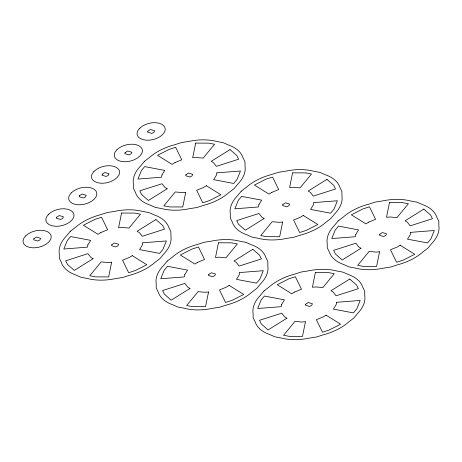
<?xml version="1.0" encoding="UTF-8"?>
<svg xmlns="http://www.w3.org/2000/svg" width="462" height="462" viewBox="0 0 462 462"><rect width="100%" height="100%" fill="white"/><g stroke="black" fill="none" stroke-linecap="round" stroke-linejoin="round"><path stroke-width="0.69" d="M87.867 244.883L87.41 247.158L63.831 249.012L67.244 240.61L70.582 236.556L90.639 240.35L87.867 244.883M111.619 262.231L108.657 276.917L95.605 276.877L89.744 275.768L101.166 261.896L107.975 262.52L111.619 262.231M121.546 213.04L118.584 227.726L122.228 227.437L129.037 228.061L140.46 214.189L134.598 213.08L121.546 213.04M142.798 242.798L142.336 245.074L139.564 249.607L159.621 253.401L162.959 249.347L166.372 240.945L142.798 242.798M161.971 174.942L161.515 177.212L137.936 179.071L141.355 170.663L144.693 166.609L164.743 170.409L161.971 174.942M185.73 192.29L182.761 206.976L169.716 206.93L163.854 205.821L175.277 191.955L182.08 192.573L185.73 192.29M195.657 143.093L192.689 157.785L196.338 157.496L203.141 158.12L214.564 144.248L208.703 143.139L195.657 143.093M184.777 274.636L184.321 276.911L160.741 278.765L164.16 270.357L167.498 266.303L187.549 270.103L184.777 274.636M216.903 172.857L216.447 175.127L213.675 179.666L233.726 183.46L237.064 179.406L240.483 171.004L216.903 172.857M208.535 291.984L205.567 306.67L192.521 306.629L186.66 305.515L198.083 291.649L204.885 292.273L208.535 291.984M218.457 242.787L215.494 257.478L219.144 257.19L225.947 257.813L237.37 243.942L231.508 242.833L218.457 242.787M239.709 272.551L239.252 274.821L236.48 279.36L256.531 283.154L259.869 279.1L263.288 270.697L239.709 272.551M258.887 204.695L258.425 206.964L234.852 208.818L238.265 200.416L241.603 196.362L261.659 200.156L258.887 204.695M282.64 222.037L279.677 236.729L266.626 236.683L260.764 235.574L272.187 221.702L278.996 222.326L282.64 222.037M292.567 172.846L289.605 187.532L293.249 187.249L300.057 187.867L311.475 174.001L305.619 172.892L292.567 172.846M281.687 304.389L281.231 306.658L257.652 308.512L261.07 300.109L264.408 296.055L284.465 299.85L281.687 304.389M313.813 202.61L313.357 204.88L310.585 209.419L330.642 213.213L333.98 209.159L337.393 200.756L313.813 202.61M305.446 321.737L302.483 336.423L289.431 336.376L283.57 335.268L294.993 321.402L301.796 322.02L305.446 321.737M315.373 272.54L312.41 287.225L316.054 286.942L322.857 287.56L334.28 273.695L328.424 272.586L315.373 272.54M336.619 302.304L336.163 304.573L333.391 309.113L353.442 312.907L356.785 308.853L360.198 300.45L336.619 302.304M355.798 234.448L355.336 236.717L331.762 238.571L335.175 230.168L338.513 226.114L358.57 229.909L355.798 234.448M379.55 251.79L376.588 266.482L363.536 266.435L357.675 265.327L369.098 251.455L375.906 252.079L379.55 251.79M389.478 202.599L386.515 217.284L390.159 216.996L396.968 217.619L408.391 203.748L402.529 202.639L389.478 202.599M410.73 232.357L410.268 234.632L407.496 239.166L427.552 242.96L430.89 238.912L434.303 230.503L410.73 232.357M33.876 238.744L33.639 239.761L37.769 241.031L39.923 239.911L40.616 238.34L36.492 237.075L33.876 238.744M56.676 217.221L56.445 218.243L60.568 219.508L62.728 218.387L63.421 216.817L59.292 215.552L56.676 217.221M79.481 195.703L79.245 196.72L83.374 197.99L85.528 196.87L86.221 195.299L82.097 194.028L79.481 195.703M102.281 174.18L102.044 175.202L106.173 176.467L108.333 175.346L109.026 173.776L104.897 172.511L102.281 174.18M125.081 152.662L124.85 153.679L128.973 154.943L131.133 153.823L131.826 152.258L127.697 150.987L125.081 152.662M147.886 131.139L147.649 132.155L151.779 133.426L153.933 132.305L154.626 130.734L150.502 129.47L147.886 131.139M111.85 244.669L111.613 245.692L115.743 246.956L117.897 245.836L118.59 244.265L114.466 243L111.85 244.669M185.955 174.728L185.718 175.745L189.847 177.015L192.007 175.895L192.7 174.324L188.571 173.059L185.955 174.728M208.76 274.422L208.524 275.439L212.653 276.709L214.813 275.589L215.506 274.018L211.377 272.753L208.76 274.422M282.865 204.481L282.634 205.498L286.758 206.768L288.917 205.648L289.61 204.077L285.481 202.806L282.865 204.481M305.671 304.175L305.44 305.191L309.563 306.462L311.723 305.342L312.416 303.771L308.287 302.5L305.671 304.175M379.781 234.234L379.545 235.25L383.674 236.515L385.828 235.395L386.521 233.824L382.392 232.559L379.781 234.234M25.56 236.001L23.88 238.23A14.334 8.345 -13.4 0 0 24.399 244.646L26.392 246.206L29.112 247.274L32.38 247.782A14.334 8.345 -13.4 0 0 43.139 245.807L46.229 244.127L48.701 242.105L50.381 239.87A14.334 8.345 -13.4 0 0 49.856 233.454L47.869 231.901L45.149 230.827L41.88 230.319A14.334 8.345 -13.4 0 0 31.116 232.299L28.026 233.974L25.56 236.001M48.36 214.478L46.679 216.713A14.334 8.345 -13.4 0 0 47.205 223.123L49.191 224.682L51.911 225.751L55.18 226.264A14.334 8.345 -13.4 0 0 65.945 224.284L69.034 222.603L71.5 220.582L73.181 218.347A14.334 8.345 -13.4 0 0 72.661 211.937L70.669 210.377L67.949 209.309L64.68 208.801A14.334 8.345 -13.4 0 0 53.921 210.776L50.832 212.456L48.36 214.478M71.165 192.96L69.485 195.189A14.334 8.345 -13.4 0 0 70.005 201.605L71.991 203.159L74.717 204.233L77.98 204.741A14.334 8.345 -13.4 0 0 88.744 202.76L91.834 201.085L94.306 199.058L95.986 196.829A14.334 8.345 -13.4 0 0 95.461 190.413L93.474 188.86L90.748 187.786L87.485 187.277A14.334 8.345 -13.4 0 0 76.721 189.258L73.631 190.933L71.165 192.96M93.965 171.437L92.285 173.672A14.334 8.345 -13.4 0 0 92.804 180.082L94.797 181.641L97.517 182.709L100.785 183.218A14.334 8.345 -13.4 0 0 111.544 181.243L114.634 179.562L117.105 177.541L118.786 175.306A14.334 8.345 -13.4 0 0 118.266 168.896L116.274 167.336L113.554 166.268L110.285 165.754A14.334 8.345 -13.4 0 0 99.526 167.735L96.437 169.415L93.965 171.437M116.765 149.913L115.084 152.148A14.334 8.345 -13.4 0 0 115.61 158.564L117.596 160.118L120.316 161.192L123.585 161.7A14.334 8.345 -13.4 0 0 134.35 159.719L137.439 158.044L139.905 156.017L141.586 153.788A14.334 8.345 -13.4 0 0 141.066 147.372L139.079 145.813L136.354 144.745L133.085 144.236A14.334 8.345 -13.4 0 0 122.326 146.211L119.236 147.892L116.765 149.913M139.57 128.396L137.89 130.625A14.334 8.345 -13.4 0 0 138.409 137.041L140.402 138.6L143.122 139.668L146.39 140.177A14.334 8.345 -13.4 0 0 157.149 138.202L160.239 136.521L162.711 134.5L164.391 132.265A14.334 8.345 -13.4 0 0 163.866 125.849L161.879 124.295L159.159 123.227L155.89 122.713A14.334 8.345 -13.4 0 0 145.126 124.694L142.036 126.369L139.57 128.396M70.23 231.381L66.592 235.799A43.041 25.058 -13.4 0 0 59.28 253.8L59.321 258.229L61.267 262.208A43.041 25.058 -13.4 0 0 75.86 275.005L81.087 277.315L87.474 278.528A43.041 25.058 -13.4 0 0 115.431 278.621L122.776 277.46L129.868 275.19A43.041 25.058 -13.4 0 0 154.805 262.526L159.973 258.576L163.612 254.158A43.041 25.058 -13.4 0 0 170.928 236.157L170.882 231.728L168.942 227.749A43.041 25.058 -13.4 0 0 154.348 214.951L149.116 212.641L142.735 211.429A43.041 25.058 -13.4 0 0 114.778 211.336L107.427 212.497L100.341 214.766A43.041 25.058 -13.4 0 0 75.398 227.431L70.23 231.381M144.34 161.44L140.702 165.858A43.041 25.058 -13.4 0 0 133.385 183.859L133.426 188.288L135.372 192.267A43.041 25.058 -13.4 0 0 149.965 205.064L155.192 207.374L161.579 208.581A43.041 25.058 -13.4 0 0 189.535 208.68L196.887 207.519L203.973 205.249A43.041 25.058 -13.4 0 0 228.915 192.585L234.078 188.629L237.716 184.217A43.041 25.058 -13.4 0 0 245.033 166.21L244.993 161.781L243.047 157.808A43.041 25.058 -13.4 0 0 228.453 145.004L223.227 142.694L216.84 141.488A43.041 25.058 -13.4 0 0 188.883 141.395L181.531 142.556L174.445 144.825A43.041 25.058 -13.4 0 0 149.503 157.484L144.34 161.44M167.146 261.134L163.508 265.552A43.041 25.058 -13.4 0 0 156.191 283.553L156.231 287.982L158.177 291.961A43.041 25.058 -13.4 0 0 172.771 304.758L177.997 307.068L184.384 308.275A43.041 25.058 -13.4 0 0 212.341 308.373L219.693 307.213L226.778 304.943A43.041 25.058 -13.4 0 0 251.721 292.279L256.884 288.328L260.522 283.911A43.041 25.058 -13.4 0 0 267.839 265.904L267.798 261.475L265.852 257.501A43.041 25.058 -13.4 0 0 251.259 244.704L246.032 242.394L239.645 241.181A43.041 25.058 -13.4 0 0 211.688 241.089L204.337 242.25L197.251 244.519A43.041 25.058 -13.4 0 0 172.309 257.178L167.146 261.134M241.251 191.193L237.612 195.605A43.041 25.058 -13.4 0 0 230.295 213.611L230.342 218.041L232.282 222.02A43.041 25.058 -13.4 0 0 246.875 234.817L252.108 237.127L258.489 238.334A43.041 25.058 -13.4 0 0 286.446 238.427L293.797 237.266L300.883 234.996A43.041 25.058 -13.4 0 0 325.826 222.338L330.994 218.382L334.632 213.964A43.041 25.058 -13.4 0 0 341.944 195.963L341.903 191.534L339.957 187.555A43.041 25.058 -13.4 0 0 325.363 174.757L320.137 172.447L313.75 171.24A43.041 25.058 -13.4 0 0 285.793 171.142L278.447 172.309L271.356 174.572A43.041 25.058 -13.4 0 0 246.413 187.237L241.251 191.193M264.056 290.887L260.418 295.299A43.041 25.058 -13.4 0 0 253.101 313.305L253.147 317.735L255.088 321.714A43.041 25.058 -13.4 0 0 269.681 334.511L274.913 336.821L281.294 338.028A43.041 25.058 -13.4 0 0 309.251 338.126L316.603 336.96L323.689 334.696A43.041 25.058 -13.4 0 0 348.631 322.031L353.8 318.075L357.432 313.663A43.041 25.058 -13.4 0 0 364.749 295.657L364.709 291.227L362.762 287.248A43.041 25.058 -13.4 0 0 348.169 274.451L342.943 272.141L336.555 270.934A43.041 25.058 -13.4 0 0 308.599 270.836L301.247 272.002L294.161 274.266A43.041 25.058 -13.4 0 0 269.219 286.931L264.056 290.887M338.161 220.94L334.523 225.358A43.041 25.058 -13.4 0 0 327.206 243.364L327.252 247.794L329.192 251.767A43.041 25.058 -13.4 0 0 343.792 264.564L349.018 266.874L355.405 268.087A43.041 25.058 -13.4 0 0 383.362 268.179L390.708 267.019L397.799 264.749A43.041 25.058 -13.4 0 0 422.736 252.09L427.904 248.134L431.543 243.717A43.041 25.058 -13.4 0 0 438.86 225.716L438.813 221.286L436.873 217.307A43.041 25.058 -13.4 0 0 422.274 204.51L417.047 202.2L410.66 200.993A43.041 25.058 -13.4 0 0 382.703 200.895L375.358 202.056L368.266 204.325A43.041 25.058 -13.4 0 0 343.33 216.99L338.161 220.94M174.988 162.566L172.089 164.374L157.513 155.301L169.156 149.388L175.658 147.309L181.762 159.8L174.988 162.566M167.163 188.773L148.4 200.473L141.586 194.496L139.801 190.846L162.058 183.726L164.911 187.37L167.163 188.773M230.024 149.596L211.255 161.296L213.508 162.699L216.36 166.343L238.617 159.223L236.833 155.573L230.024 149.596M100.883 232.513L97.979 234.321L83.408 225.242L95.051 219.335L101.553 217.25L107.658 229.741L100.883 232.513M206.329 185.695L203.43 187.503L196.656 190.275L202.76 202.76L209.263 200.681L220.905 194.768L206.329 185.695M93.058 258.72L74.29 270.414L67.475 264.443L65.696 260.793L87.953 253.667L90.806 257.317L93.058 258.72M155.913 219.542L137.145 231.237L139.403 232.64L142.256 236.29L164.512 229.164L162.728 225.514L155.913 219.542M132.224 255.636L129.32 257.45L122.551 260.216L128.65 272.707L135.158 270.622L146.8 264.714L132.224 255.636M271.904 192.319L269 194.127L254.423 185.054L266.066 179.141L272.574 177.062L278.673 189.553L271.904 192.319M264.073 218.526L245.31 230.226L238.496 224.249L236.711 220.599L258.968 213.479L261.821 217.123L264.073 218.526M326.934 179.348L308.166 191.049L310.418 192.452L313.271 196.096L335.528 188.975L333.749 185.326L326.934 179.348M197.794 262.26L194.895 264.068L180.319 254.995L191.961 249.087L198.464 247.003L204.568 259.494L197.794 262.26M303.245 215.448L300.34 217.256L293.566 220.022L299.671 232.513L306.173 230.434L317.816 224.52L303.245 215.448M189.969 288.473L171.2 300.167L164.391 294.196L162.607 290.54L184.864 283.42L187.716 287.069L189.969 288.473M252.824 249.289L234.061 260.99L236.313 262.393L239.166 266.043L261.423 258.916L259.638 255.267L252.824 249.289M229.135 285.389L226.236 287.197L219.462 289.969L225.566 302.46L232.068 300.375L243.711 294.461L229.135 285.389M368.815 222.072L365.91 223.879L351.334 214.807L362.976 208.893L369.484 206.809L375.589 219.3L368.815 222.072M360.989 248.279L342.221 259.973L335.406 254.002L333.622 250.352L355.884 243.226L358.731 246.875L360.989 248.279M423.845 209.101L405.076 220.796L407.334 222.199L410.181 225.849L432.444 218.722L430.659 215.073L423.845 209.101M294.704 292.013L291.805 293.82L277.229 284.748L288.871 278.834L295.374 276.755L301.478 289.247L294.704 292.013M400.156 245.195L397.251 247.008L390.477 249.775L396.581 262.266L403.089 260.181L414.732 254.273L400.156 245.195M286.879 318.22L268.116 329.92L261.301 323.943L259.517 320.293L281.774 313.172L284.627 316.817L286.879 318.22M349.74 279.042L330.971 290.742L333.223 292.146L336.076 295.79L358.333 288.669L356.548 285.019L349.74 279.042M326.045 315.142L323.146 316.949L316.372 319.716L322.476 332.207L328.979 330.128L340.621 324.214L326.045 315.142"/></g></svg>
